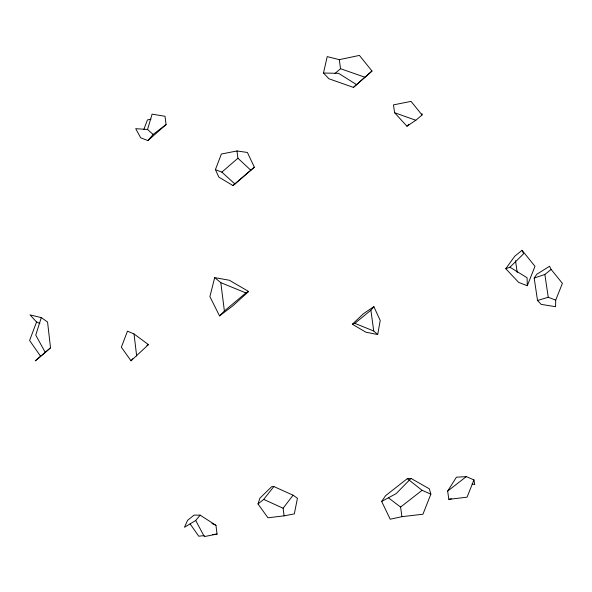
<?xml version="1.0" encoding="UTF-8"?>
<svg xmlns="http://www.w3.org/2000/svg" width="592" height="592" viewBox="0 0 592 592"><rect width="100%" height="100%" fill="white"/><g stroke="black" fill="none" stroke-linecap="round" stroke-linejoin="round"><path stroke-width="0.89" d="M555.725 300.122L555.57 306.678L541.192 304.392L537.514 300.484L534.184 278.04L536.729 274.325L549.531 266.259L551.137 269.449L562.4 283.353L555.725 300.122L548.244 297.258L537.514 300.484M377.689 334.532L380.227 320.531L373.863 306.634L363.392 313.745L352.344 324.238L365.9 332.208L377.689 334.532L373.737 331.017L354.83 323.343L352.344 324.238M323.484 73.031L327.206 56.617L339.297 59.651L359.411 55.411L371.998 71.033L353.424 87.409L328.849 78.736L323.484 73.031L338.631 73.341L356.702 84.737M214.689 277.618L209.901 296.636L219.536 315.899L232.619 306.02L248.625 291.479L229.333 280.238L214.689 277.618L220.801 282.658L245.895 292.922L248.625 291.479M147.541 129.485L152.1 114.138L165.035 116.284L166.071 124.579L147.933 140.57L140.689 137.803L135.701 128.671L147.541 129.485L153.128 134.458L166.071 124.579M41.299 317.601L35.749 335.131L45.288 352.44L35.246 360.891L50.52 347.8L47.56 322.018L41.299 317.601L30.014 314.877L36.563 322.011L39.834 323.439M258.016 503.962L259.858 498.235L271.684 486.668L273.852 486.543L293.077 495.201L297.443 498.279L294.313 513.893L284.101 515.854L267.939 517.793L258.016 503.962L263.706 499.404L273.852 486.543M36.563 322.011L29.6 340.481L40.441 356.066M143.908 129.278L147.452 119.91L150.975 119.184M215.399 169.652L221.371 154.024L236.985 150.96L247.397 152.47L254.345 167.196L232.982 185.585L218.87 177.126L215.399 169.652L221.852 172.124L234.92 184.001M430.872 494.157L422.925 514.233L401.909 516.683L390.209 519.221L381.655 501.431L385.592 495.667L407.303 478.654L411.018 478.432L429.296 488.777L430.872 494.157L422.074 490.317L407.303 478.654M527.294 285.721L534.99 266.319L522.063 250.312L514.833 256.151L505.768 268.716L518.703 282.436L527.294 285.721L527.087 277.752L509.934 267.207L505.768 268.716M473.933 479.905L467.066 497.176L448.825 499.352L447.663 491.086L456.425 477.189L466.296 476.627L473.933 479.905L474.747 484.582L472.083 483.834M284.101 515.854L283.117 508.225L293.077 495.201M131.032 360.794L148.444 344.625L134.021 333.955L127.472 331.143L121.353 347.215L131.032 360.794L132.712 358.722M195.7 520.486L200.148 515.151L215.954 525.311L217.049 534.08L204.314 536.589L195.7 520.486L184.475 527.272L187.59 520.316L194.043 515.114L200.148 515.151M354.83 323.343L370.888 310.201L373.863 306.634M147.933 140.57L153.128 134.458M411.018 478.432L396.137 493.632L381.655 501.431M219.536 315.899L224.39 310.978L245.895 292.922M406.933 126.222L415.806 120.265L422.052 114.989L411.04 101.38L393.48 104.873L394.583 112.717L406.933 126.222L408.798 124.335M509.934 267.207L523.557 253.82L522.063 250.312M353.424 87.409L371.998 71.033M45.288 352.44L50.52 347.8M232.982 185.585L254.345 167.196M221.852 172.124L237.917 158.227L236.985 150.96M335.035 73.423L340.533 68.702L339.297 59.651M534.184 278.04L544.855 274.481L551.137 269.449M401.909 516.683L400.592 507.07L422.074 490.317M447.663 491.086L466.296 476.627M146.86 345.462L148.444 344.625M448.825 499.352L451.378 498.819M204.247 535.582L198.764 536.226L190.136 523.935M212.476 534.613L217.049 534.08M340.533 68.702L364.82 77.197M394.583 112.717L415.806 120.265M263.706 499.404L283.117 508.225M211.899 523.424L215.954 525.311M388.448 497.835L400.592 507.07M237.917 158.227L250.867 170.274M544.855 274.481L548.244 297.258M515.499 260.68L517.238 272.461M370.888 310.201L373.737 331.017M220.801 282.658L224.39 310.978M134.021 333.955L136.678 356.029M422.007 113.642L422.052 114.989"/></g></svg>
